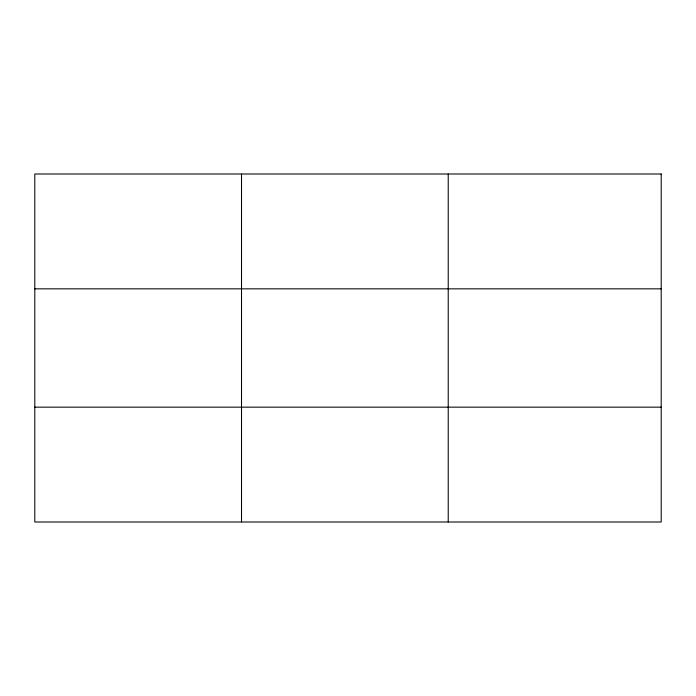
<?xml version="1.0" encoding="UTF-8"?>
<svg xmlns="http://www.w3.org/2000/svg" width="696" height="696" viewBox="0 0 696 696"><rect width="100%" height="100%" fill="white"/><g stroke="black" fill="none" stroke-linecap="round" stroke-linejoin="round"><path stroke-width="1.04" d="M241.512 522L241.512 174M448.224 522L448.224 174M34.8 288.84L661.2 288.84M34.8 407.16L661.2 407.16M661.2 174L34.8 174L34.8 522L661.2 522L661.2 174"/></g></svg>
